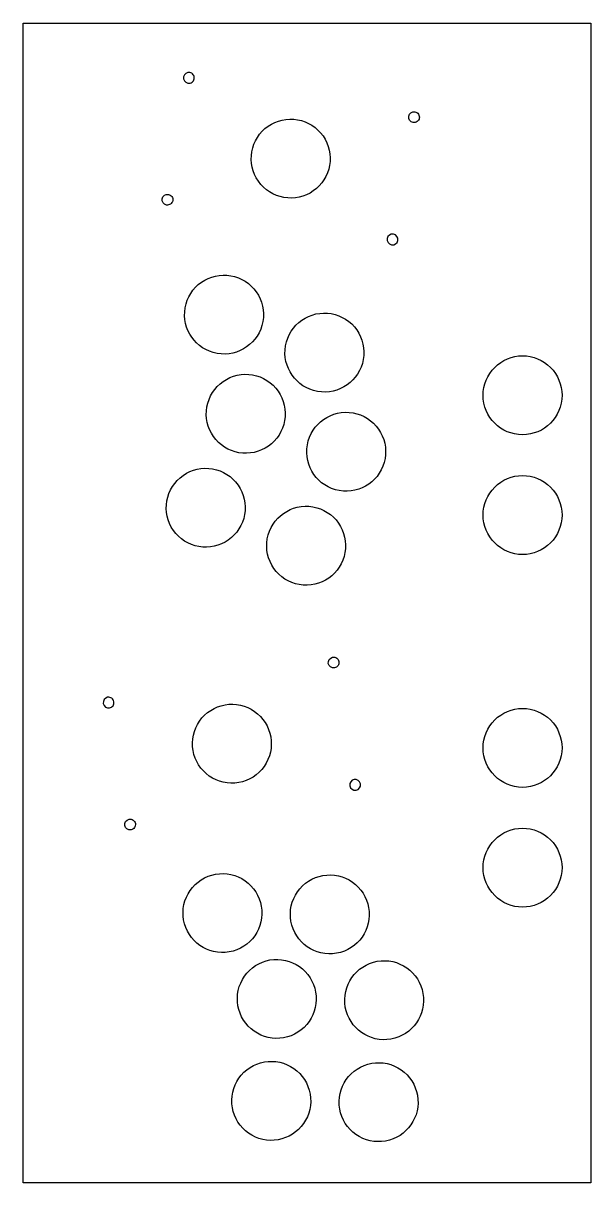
# Model space of a CAD drawing. Extents: x 646 to 1278, y 72 to 876.
# Drawn here: x 645.8 to 851.5, y 71.8 to 491.5 of the extents above; entities that cross this region are included whole.
import ezdxf

# ---------------------------------------------------------------- set-up
doc = ezdxf.new("R2010")
doc.units = 0
doc.layers.add('Panel_2p', color=7, linetype='CONTINUOUS')

msp = doc.modelspace()

# ---------------------------------------------------------------- linework, layer by layer
at = {"layer": 'Panel_2p', "color": 7}
for p, q in [((645.797709, 491.459361), (851.50579, 491.459389)), ((645.797709, 71.751285), (645.797709, 491.459361)), ((851.50579, 491.459389), (851.50579, 71.751285)), ((705.521581, 469.782133), (705.521581, 469.782133)), ((787.09666, 455.518206), (787.09666, 455.518206)), ((698.417511, 429.492951), (698.417511, 429.492951)), ((740.264969, 428.372132), (740.264969, 428.372132)), ((779.972025, 415.112718), (779.972025, 415.112718)), ((716.096369, 371.928016), (716.096369, 371.928016)), ((752.484082, 358.177839), (752.484082, 358.177839)), ((826.764392, 342.49238), (826.764392, 342.49238)), ((723.979635, 336.013461), (723.979635, 336.013461)), ((760.367353, 322.263312), (760.367353, 322.263312)), ((709.465033, 302.017452), (709.465033, 302.017452)), ((826.764392, 299.143554), (826.764392, 299.143554)), ((745.852799, 288.267246), (745.852799, 288.267246)), ((758.627298, 258.128639), (758.627298, 258.128639)), ((677.093248, 243.632026), (677.093248, 243.632026)), ((723.904408, 216.602292), (723.904408, 216.602292)), ((765.751822, 217.723132), (765.751822, 217.723132)), ((826.76442, 214.879184), (826.76442, 214.879184)), ((684.197318, 203.342844), (684.197318, 203.342844)), ((826.76442, 171.530359), (826.76442, 171.530359)), ((720.498377, 155.296026), (720.498377, 155.296026)), ((759.39448, 154.820416), (759.39448, 154.820416)), ((740.189725, 124.243618), (740.189725, 124.243618)), ((779.085823, 123.768037), (779.085823, 123.768037)), ((738.177781, 87.333533), (738.177781, 87.333533)), ((777.073943, 86.857916), (777.073943, 86.857916)), ((851.50579, 71.751285), (645.797709, 71.751285))]:
    msp.add_line(p, q, dxfattribs=at)
for points in [[(703.938984, 472.042316), (703.751875, 470.981162), (704.460427, 469.969244), (705.521581, 469.782133)], [(706.199167, 473.624913), (705.138013, 473.812022), (704.126095, 473.10347), (703.938984, 472.042316)], [(705.521581, 469.782133), (706.031166, 469.692279), (706.555573, 469.808537), (706.97944, 470.105332)], [(707.458566, 472.822588), (707.161771, 473.246455), (706.708752, 473.53506), (706.199167, 473.624913)], [(706.97944, 470.105332), (707.403307, 470.402126), (707.691913, 470.855145), (707.781767, 471.36473)], [(707.781767, 471.36473), (707.87162, 471.874314), (707.755361, 472.398722), (707.458566, 472.822588)], [(787.09666, 455.518206), (786.035506, 455.705317), (785.326954, 456.717235), (785.514063, 457.778389)], [(785.514063, 457.778389), (785.701174, 458.839543), (786.713092, 459.548095), (787.774246, 459.360986)], [(787.774246, 459.360986), (788.283836, 459.271139), (788.736863, 458.982536), (789.033663, 458.558668)], [(789.033663, 458.558668), (789.330463, 458.134799), (789.446725, 457.610387), (789.356871, 457.100798)], [(728.671543, 444.92926), (729.32977, 448.662255), (731.443965, 451.980878), (734.549029, 454.155067)], [(734.549029, 454.155067), (737.654093, 456.329256), (741.495675, 457.180914), (745.228671, 456.522685)], [(745.228671, 456.522685), (748.961667, 455.864458), (752.280289, 453.750263), (754.454479, 450.645199)], [(788.554534, 455.841393), (788.130661, 455.544599), (787.606248, 455.428345), (787.09666, 455.518206)], [(789.356871, 457.100798), (789.267016, 456.591209), (788.978407, 456.138187), (788.554534, 455.841393)], [(754.454479, 450.645199), (756.628668, 447.540135), (757.480326, 443.698553), (756.822097, 439.965557)], [(731.039161, 434.249618), (728.864972, 437.354682), (728.013314, 441.196264), (728.671543, 444.92926)], [(756.822097, 439.965557), (756.16387, 436.232561), (754.049675, 432.913939), (750.944611, 430.73975)], [(740.264969, 428.372132), (736.531973, 429.030359), (733.213351, 431.144554), (731.039161, 434.249618)], [(696.157328, 427.910354), (696.344439, 428.971508), (697.356357, 429.680061), (698.417511, 429.492951)], [(698.417511, 429.492951), (698.927096, 429.403098), (699.380115, 429.114493), (699.67691, 428.690627)], [(699.67691, 428.690627), (699.973705, 428.26676), (700.089964, 427.742353), (700.000111, 427.232768)], [(750.944611, 430.73975), (747.839547, 428.565561), (743.997965, 427.713903), (740.264969, 428.372132)], [(697.739925, 425.650171), (696.678771, 425.837282), (695.970219, 426.8492), (696.157328, 427.910354)], [(699.197785, 425.97337), (698.773918, 425.676575), (698.24951, 425.560317), (697.739925, 425.650171)], [(700.000111, 427.232768), (699.910257, 426.723183), (699.621652, 426.270164), (699.197785, 425.97337)], [(777.711842, 413.530121), (777.524733, 412.468967), (778.233285, 411.457049), (779.294439, 411.269939)], [(779.972025, 415.112718), (778.910871, 415.299828), (777.898953, 414.591275), (777.711842, 413.530121)], [(779.294439, 411.269939), (780.355593, 411.082829), (781.367511, 411.791382), (781.554622, 412.852536)], [(781.554622, 412.852536), (781.741732, 413.91369), (781.033179, 414.925608), (779.972025, 415.112718)], [(710.380423, 397.710925), (713.485487, 399.885114), (717.32707, 400.736772), (721.060066, 400.078543)], [(721.060066, 400.078543), (724.793062, 399.420316), (728.111684, 397.306121), (730.285874, 394.201057)], [(704.502937, 388.485116), (705.161164, 392.218113), (707.275359, 395.536735), (710.380423, 397.710925)], [(730.285874, 394.201057), (732.460063, 391.095993), (733.311721, 387.25441), (732.653492, 383.521415)], [(716.096369, 371.928016), (708.322818, 373.2987), (703.132264, 380.711563), (704.502937, 388.485116)], [(746.768141, 383.960764), (749.873206, 386.134954), (753.714788, 386.986612), (757.447784, 386.328383)], [(757.447784, 386.328383), (761.18078, 385.670156), (764.499403, 383.555961), (766.673592, 380.450897)], [(732.653492, 383.521415), (731.282792, 375.747866), (723.86992, 370.557328), (716.096369, 371.928016)], [(740.890655, 374.734956), (741.548882, 378.467952), (743.663077, 381.786575), (746.768141, 383.960764)], [(766.673592, 380.450897), (768.847781, 377.345833), (769.699439, 373.50425), (769.04121, 369.771254)], [(752.484082, 358.177839), (744.710525, 359.548526), (739.519972, 366.961399), (740.890655, 374.734956)], [(769.04121, 369.771254), (767.670518, 361.997697), (760.25764, 356.807148), (752.484082, 358.177839)], [(816.65813, 366.891026), (819.338477, 369.571373), (822.973808, 371.077177), (826.764392, 371.077176)], [(826.764392, 371.077176), (830.554976, 371.077177), (834.190308, 369.571373), (836.870655, 366.891026)], [(812.471982, 356.784762), (812.47198, 360.575346), (813.977782, 364.210678), (816.65813, 366.891026)], [(836.870655, 366.891026), (839.551002, 364.210678), (841.056805, 360.575346), (841.056803, 356.784762)], [(712.386211, 352.570592), (713.044436, 356.303589), (715.15863, 359.622213), (718.263693, 361.796404)], [(718.263693, 361.796404), (721.368757, 363.970595), (725.21034, 364.822255), (728.943337, 364.164027)], [(728.943337, 364.164027), (732.676333, 363.5058), (735.994956, 361.391604), (738.169146, 358.28654)], [(738.169146, 358.28654), (740.343335, 355.181475), (741.194993, 351.339892), (740.536763, 347.606896)], [(826.764392, 342.49238), (818.870922, 342.492378), (812.471995, 348.891292), (812.471982, 356.784762)], [(841.056803, 356.784762), (841.056789, 348.891292), (834.657863, 342.492378), (826.764392, 342.49238)], [(714.753827, 341.890948), (712.579638, 344.996013), (711.727981, 348.837596), (712.386211, 352.570592)], [(748.773955, 338.820415), (750.144637, 346.593967), (757.5575, 351.784523), (765.331055, 350.41385)], [(765.331055, 350.41385), (769.064052, 349.755623), (772.382675, 347.641427), (774.556864, 344.536363)], [(740.536763, 347.606896), (739.878538, 343.873898), (737.764344, 340.555273), (734.65928, 338.381082)], [(774.556864, 344.536363), (776.731054, 341.431298), (777.582711, 337.589715), (776.924481, 333.856718)], [(723.979635, 336.013461), (720.246638, 336.671688), (716.928016, 338.785884), (714.753827, 341.890948)], [(734.65928, 338.381082), (731.554215, 336.206891), (727.712632, 335.355232), (723.979635, 336.013461)], [(760.367353, 322.263312), (752.593814, 323.634012), (747.403278, 331.046871), (748.773955, 338.820415)], [(776.924481, 333.856718), (775.553785, 326.083164), (768.140908, 320.89262), (760.367353, 322.263312)], [(697.87161, 318.574583), (698.529834, 322.30758), (700.644028, 325.626204), (703.749092, 327.800395)], [(703.749092, 327.800395), (706.854156, 329.974586), (710.695739, 330.826245), (714.428735, 330.168018)], [(714.428735, 330.168018), (718.161732, 329.509791), (721.480355, 327.395595), (723.654544, 324.290531)], [(816.658131, 323.542227), (819.338478, 326.222574), (822.973809, 327.728377), (826.764392, 327.728376)], [(826.764392, 327.728376), (830.554976, 327.728377), (834.190307, 326.222574), (836.870654, 323.542227)], [(723.654544, 324.290531), (725.828734, 321.185466), (726.680391, 317.343883), (726.022162, 313.610886)], [(812.471982, 313.435965), (812.471981, 317.226548), (813.977784, 320.861879), (816.658131, 323.542227)], [(836.870654, 323.542227), (839.551001, 320.861879), (841.056804, 317.226548), (841.056803, 313.435965)], [(700.239226, 307.894939), (698.065037, 311.000004), (697.21338, 314.841587), (697.87161, 318.574583)], [(734.259373, 304.824377), (735.630069, 312.597932), (743.042946, 317.788476), (750.816501, 316.417784)], [(750.816501, 316.417784), (754.549498, 315.759557), (757.86812, 313.645361), (760.042309, 310.540296)], [(726.022162, 313.610886), (725.363937, 309.877889), (723.249743, 306.559264), (720.144678, 304.385073)], [(816.658131, 303.329703), (813.977784, 306.010051), (812.471981, 309.645382), (812.471982, 313.435965)], [(841.056803, 313.435965), (841.056804, 309.645382), (839.551001, 306.010051), (836.870654, 303.329703)], [(709.465033, 302.017452), (705.732037, 302.675679), (702.413415, 304.789875), (700.239226, 307.894939)], [(760.042309, 310.540296), (762.216498, 307.435231), (763.068155, 303.593649), (762.409925, 299.860653)], [(720.144678, 304.385073), (717.039614, 302.210882), (713.19803, 301.359223), (709.465033, 302.017452)], [(736.62699, 294.144733), (734.452801, 297.249798), (733.601143, 301.091381), (734.259373, 304.824377)], [(826.764392, 299.143554), (822.973809, 299.143553), (819.338478, 300.649356), (816.658131, 303.329703)], [(836.870654, 303.329703), (834.190307, 300.649356), (830.554976, 299.143553), (826.764392, 299.143554)], [(762.409925, 299.860653), (761.039229, 292.0871), (753.626354, 286.896556), (745.852799, 288.267246)], [(745.852799, 288.267246), (742.119803, 288.925473), (738.80118, 291.039668), (736.62699, 294.144733)], [(756.367115, 259.711236), (756.180006, 260.772391), (756.888558, 261.784308), (757.949712, 261.971419)], [(757.949712, 261.971419), (758.4593, 262.06128), (758.983714, 261.945027), (759.407586, 261.648232)], [(759.407586, 261.648232), (759.831459, 261.351438), (760.120068, 260.898416), (760.209923, 260.388827)], [(760.209923, 260.388827), (760.299777, 259.879238), (760.183515, 259.354826), (759.886715, 258.930958)], [(758.627298, 258.128639), (757.566144, 257.94153), (756.554226, 258.650082), (756.367115, 259.711236)], [(759.886715, 258.930958), (759.589915, 258.507089), (759.136888, 258.218487), (758.627298, 258.128639)], [(676.415662, 247.474806), (675.354508, 247.287695), (674.645956, 246.275777), (674.833065, 245.214623)], [(674.833065, 245.214623), (675.020176, 244.153469), (676.032094, 243.444917), (677.093248, 243.632026)], [(677.873522, 247.151608), (677.449655, 247.448402), (676.925247, 247.56466), (676.415662, 247.474806)], [(677.093248, 243.632026), (677.602833, 243.721879), (678.055852, 244.010484), (678.352647, 244.434351)], [(678.675848, 245.892209), (678.585994, 246.401794), (678.297389, 246.854813), (677.873522, 247.151608)], [(678.352647, 244.434351), (678.649442, 244.858217), (678.765701, 245.382625), (678.675848, 245.892209)], [(709.714898, 238.87536), (711.889087, 241.980424), (715.20771, 244.094619), (718.940706, 244.752845)], [(718.940706, 244.752845), (722.673701, 245.411074), (726.515284, 244.559416), (729.620348, 242.385227)], [(816.658158, 239.27783), (819.338505, 241.958178), (822.973837, 243.463981), (826.76442, 243.46398)], [(826.76442, 243.46398), (830.555004, 243.463981), (834.190336, 241.958178), (836.870683, 239.27783)], [(729.620348, 242.385227), (732.725412, 240.211038), (734.839607, 236.892416), (735.497834, 233.15942)], [(812.47201, 229.171567), (812.472008, 232.96215), (813.977811, 236.597482), (816.658158, 239.27783)], [(836.870683, 239.27783), (839.55103, 236.597482), (841.056833, 232.96215), (841.056831, 229.171567)], [(707.34728, 228.195718), (706.689051, 231.928713), (707.540709, 235.770296), (709.714898, 238.87536)], [(735.497834, 233.15942), (736.156062, 229.426424), (735.304405, 225.584842), (733.130215, 222.479778)], [(713.224766, 218.96991), (710.119702, 221.144099), (708.005507, 224.462722), (707.34728, 228.195718)], [(826.76442, 214.879184), (818.87095, 214.879182), (812.472023, 221.278096), (812.47201, 229.171567)], [(841.056831, 229.171567), (841.056818, 221.278096), (834.657891, 214.879182), (826.76442, 214.879184)], [(733.130215, 222.479778), (730.956026, 219.374714), (727.637404, 217.260519), (723.904408, 216.602292)], [(723.904408, 216.602292), (720.171412, 215.944063), (716.32983, 216.795721), (713.224766, 218.96991)], [(765.751822, 217.723132), (764.690668, 217.536021), (763.982115, 216.524103), (764.169225, 215.462949)], [(764.169225, 215.462949), (764.356335, 214.401795), (765.368253, 213.693243), (766.429407, 213.880352)], [(768.012004, 216.140535), (767.824894, 217.201689), (766.812976, 217.910241), (765.751822, 217.723132)], [(766.429407, 213.880352), (767.490561, 214.067463), (768.199114, 215.079381), (768.012004, 216.140535)], [(682.614721, 201.082662), (682.427611, 202.143816), (683.136164, 203.155734), (684.197318, 203.342844)], [(684.197318, 203.342844), (684.706902, 203.432698), (685.23131, 203.31644), (685.655177, 203.019646)], [(685.655177, 203.019646), (686.079044, 202.722852), (686.367649, 202.269832), (686.457503, 201.760248)], [(686.457503, 201.760248), (686.547356, 201.250663), (686.431098, 200.726256), (686.134303, 200.302389)], [(684.874903, 199.500065), (683.813749, 199.312955), (682.801831, 200.021508), (682.614721, 201.082662)], [(686.134303, 200.302389), (685.837508, 199.878522), (685.384488, 199.589918), (684.874903, 199.500065)], [(816.658159, 195.929031), (819.338506, 198.609378), (822.973837, 200.115181), (826.76442, 200.11518)], [(826.76442, 200.11518), (830.555004, 200.115181), (834.190335, 198.609378), (836.870682, 195.929031)], [(812.47201, 185.82277), (812.472009, 189.613353), (813.977812, 193.248684), (816.658159, 195.929031)], [(836.870682, 195.929031), (839.551029, 193.248684), (841.056832, 189.613353), (841.056831, 185.82277)], [(816.658159, 175.716508), (813.977812, 178.396855), (812.472009, 182.032186), (812.47201, 185.82277)], [(841.056831, 185.82277), (841.056832, 182.032186), (839.551029, 178.396855), (836.870682, 175.716508)], [(706.308871, 177.569065), (708.48306, 180.67413), (711.801683, 182.788325), (715.534679, 183.446552)], [(715.534679, 183.446552), (719.267675, 184.104781), (723.109257, 183.253123), (726.214321, 181.078934)], [(726.214321, 181.078934), (729.319386, 178.904744), (731.433581, 175.586122), (732.091808, 171.853126)], [(745.204973, 177.093474), (747.379162, 180.198538), (750.697785, 182.312733), (754.430781, 182.97096)], [(754.430781, 182.97096), (758.163777, 183.629189), (762.005359, 182.777531), (765.110423, 180.603342)], [(765.110423, 180.603342), (768.215488, 178.429153), (770.329683, 175.11053), (770.98791, 171.377534)], [(703.941253, 166.889423), (703.283024, 170.622419), (704.134682, 174.464001), (706.308871, 177.569065)], [(742.837355, 166.413831), (742.179126, 170.146827), (743.030784, 173.98841), (745.204973, 177.093474)], [(826.76442, 171.530359), (822.973837, 171.530358), (819.338506, 173.036161), (816.658159, 175.716508)], [(836.870682, 175.716508), (834.190335, 173.036161), (830.555004, 171.530358), (826.76442, 171.530359)], [(732.091808, 171.853126), (733.462481, 164.079573), (728.271928, 156.66671), (720.498377, 155.296026)], [(770.98791, 171.377534), (772.358594, 163.603975), (767.168039, 156.191101), (759.39448, 154.820416)], [(720.498377, 155.296026), (712.724827, 153.925336), (705.311953, 159.115874), (703.941253, 166.889423)], [(759.39448, 154.820416), (751.620923, 153.449727), (744.208047, 158.640275), (742.837355, 166.413831)], [(726.000211, 146.516693), (728.174399, 149.621758), (731.493022, 151.735955), (735.226018, 152.394183)], [(735.226018, 152.394183), (738.959015, 153.052412), (742.800598, 152.200755), (745.905662, 150.026565)], [(762.52873, 135.361449), (761.158038, 143.135), (766.348577, 150.547875), (774.122126, 151.918576)], [(774.122126, 151.918576), (777.855123, 152.576805), (781.696706, 151.725147), (784.80177, 149.550957)], [(745.905662, 150.026565), (749.010727, 147.852375), (751.124922, 144.533751), (751.783148, 140.800755)], [(784.80177, 149.550957), (787.906835, 147.376767), (790.02103, 144.058144), (790.679256, 140.325147)], [(723.632598, 135.837048), (722.974367, 139.570044), (723.826023, 143.411627), (726.000211, 146.516693)], [(751.783148, 140.800755), (752.441379, 137.067758), (751.589723, 133.226174), (749.415534, 130.121108)], [(790.679256, 140.325147), (792.049935, 132.55159), (786.85938, 125.138721), (779.085823, 123.768037)], [(729.510082, 126.611238), (726.405019, 128.785428), (724.290824, 132.104051), (723.632598, 135.837048)], [(779.085823, 123.768037), (771.312279, 122.397367), (763.899424, 127.587909), (762.52873, 135.361449)], [(749.415534, 130.121108), (747.241345, 127.016042), (743.922722, 124.901845), (740.189725, 124.243618)], [(740.189725, 124.243618), (736.456729, 123.58539), (732.615146, 124.437048), (729.510082, 126.611238)], [(723.988267, 109.606608), (726.162455, 112.711674), (729.481078, 114.82587), (733.214074, 115.484098)], [(733.214074, 115.484098), (736.947071, 116.142328), (740.788654, 115.29067), (743.893718, 113.11648)], [(760.516814, 98.451344), (759.146134, 106.224901), (764.33669, 113.637771), (772.110247, 115.008454)], [(772.110247, 115.008454), (775.843243, 115.666683), (779.684825, 114.815024), (782.789889, 112.640834)], [(721.620654, 98.926963), (720.962423, 102.659959), (721.814079, 106.501542), (723.988267, 109.606608)], [(743.893718, 113.11648), (746.998783, 110.94229), (749.112978, 107.623667), (749.771204, 103.89067)], [(782.789889, 112.640834), (785.894953, 110.466644), (788.009147, 107.148021), (788.667373, 103.415025)], [(749.771204, 103.89067), (750.429435, 100.157673), (749.577779, 96.316089), (747.40359, 93.211023)], [(788.667373, 103.415025), (790.038052, 95.641469), (784.847498, 88.2286), (777.073943, 86.857916)], [(727.498138, 89.701153), (724.393075, 91.875343), (722.27888, 95.193966), (721.620654, 98.926963)], [(766.3943, 89.225534), (763.289235, 91.399724), (761.17504, 94.718347), (760.516814, 98.451344)], [(747.40359, 93.211023), (745.229401, 90.105957), (741.910778, 87.991761), (738.177781, 87.333533)], [(738.177781, 87.333533), (734.444785, 86.675305), (730.603202, 87.526963), (727.498138, 89.701153)], [(777.073943, 86.857916), (773.340947, 86.199686), (769.499364, 87.051344), (766.3943, 89.225534)]]:
    msp.add_open_spline(points, degree=3, dxfattribs=at)

doc.saveas('drawing.dxf')
